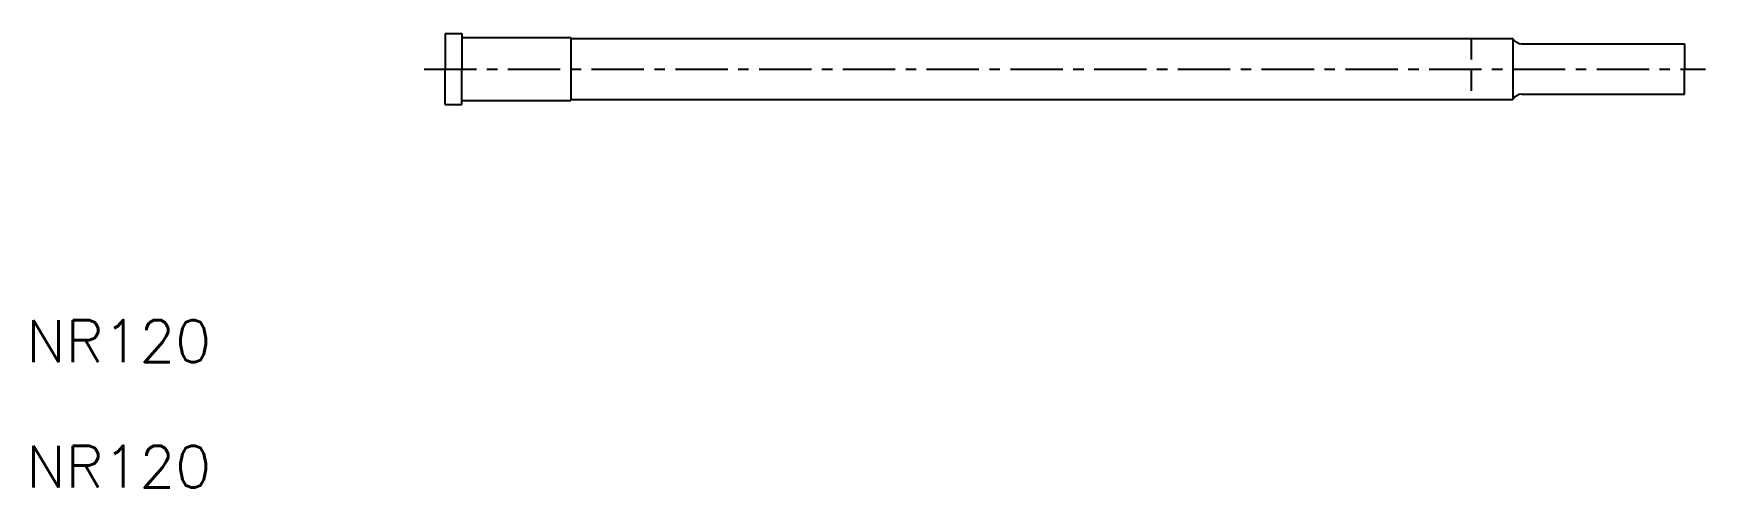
# Model space of a CAD drawing. Extents: x 5.2 to 45.1, y 5 to 15.8.
import ezdxf

# ---------------------------------------------------------------- set-up
doc = ezdxf.new("R2010")
doc.units = 0
doc.linetypes.add('CENTER', pattern=[2, 1.25, -0.25, 0.25, -0.25])
doc.linetypes.add('DASHED', pattern=[0.75, 0.5, -0.25])
doc.layers.get('0').update_dxf_attribs({"linetype": 'CONTINUOUS'})
doc.layers.add('CENTER', color=1, linetype='CENTER')
doc.styles.get("Standard").update_dxf_attribs({"font": 'txt.shx', "width": 0.7, "bigfont": 'bigfont.shx'})

msp = doc.modelspace()

# ---------------------------------------------------------------- linework, layer by layer
at = {"color": 7, "linetype": 'CONTINUOUS'}
for p, q in [((15, 15.85), (15, 15)), ((15, 15.85), (15.4, 15.85)), ((15.4, 15.85), (15.4, 15)), ((15.4, 15.75), (18, 15.75)), ((18, 15.75), (18, 14.25)), ((18, 15.725), (40.5, 15.725)), ((40.5, 15.725), (40.5, 14.275)), ((40.711, 15.6), (44.6, 15.6)), ((44.6, 15.6), (44.6, 15)), ((15, 14.15), (15, 15)), ((15.4, 14.15), (15.4, 15)), ((44.6, 14.4), (44.6, 15)), ((40.711, 14.4), (44.6, 14.4)), ((15, 14.15), (15.4, 14.15)), ((15.4, 14.25), (18, 14.25)), ((18, 14.275), (40.5, 14.275))]:
    msp.add_line(p, q, dxfattribs=at)
at = {"color": 3, "linetype": 'DASHED'}
msp.add_line((39.5, 15.725), (39.5, 14.275), dxfattribs=at)
at = {"color": 7, "linetype": 'CONTINUOUS'}
for centre, start, end in [((40.741, 15.892), 214.6814, 264.1233), ((40.741, 14.108), 95.8767, 145.3186)]:
    msp.add_arc(centre, 0.294, start, end, dxfattribs=at)
at = {"layer": 'CENTER', "color": 1, "linetype": 'CENTER'}
msp.add_line((14.5, 15), (45.1, 15), dxfattribs=at)

# ---------------------------------------------------------------- texts
at = {"color": 7, "linetype": 'CONTINUOUS'}
for p in [(5, 8), (5, 5)]:
    msp.add_text('NR120', height=1, dxfattribs=at).set_placement(p)

doc.saveas('drawing.dxf')
